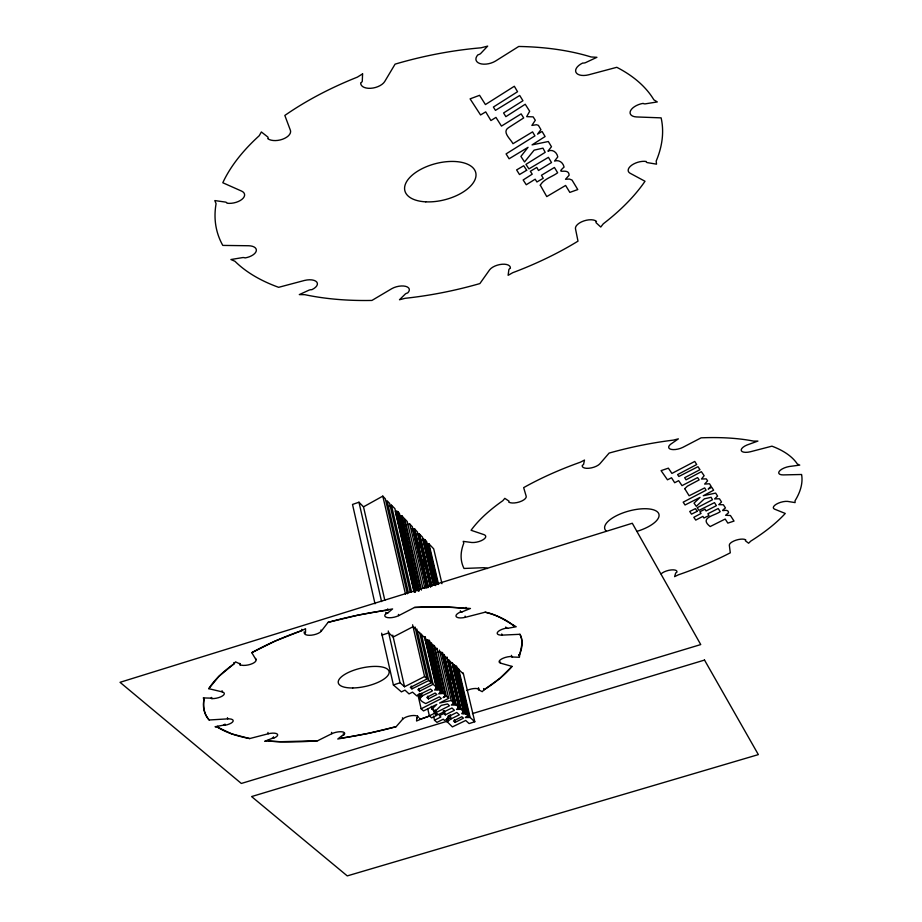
<?xml version="1.0" encoding="UTF-8"?>
<svg xmlns="http://www.w3.org/2000/svg" width="922" height="922" viewBox="0 0 922 922"><rect width="100%" height="100%" fill="white"/><g stroke="black" fill="none" stroke-linecap="round" stroke-linejoin="round"><path stroke-width="1.38" d="M463.19 672.945L474.784 721.753L469.102 723.574L465.714 720.462L452.402 726.905L447.205 721.788L451.089 718.86L459.34 714.838L456.759 712.487L447.654 716.959L449.06 718.319L444.6 720.428L443.24 719.195L436.97 722.375L434.516 720.255L433.547 716.071M304.145 631.881L304.41 633.114A2.386 0.91 -12.2 0 0 305.055 632.723L305.078 632.723A3.25 1.233 -12.2 0 0 305.505 632.25L305.551 628.677L301.99 630.51A162.687 58.87 -12.6 0 0 251.798 652.661L255.947 659.645A8.782 3.285 -11.7 0 1 250.507 664.324A8.782 3.285 -11.7 0 1 240.077 664.785L239.789 663.356M417.597 715.956L417.897 717.281A2.167 0.749 -13 0 0 417.286 717.616L417.217 717.662A2.939 1.014 -13 0 0 416.859 718.019L416.537 721.016L419.821 719.586L419.533 718.1M240.296 664.393L240.296 664.37A2.363 0.876 -11.7 0 1 240.1 664.785M381.662 633.183L393.394 684.965L401.404 691.88L404.988 690.14L409.034 693.897L412.537 692.145L416.802 695.903L430.505 689.045L432.487 690.797C427.232 694.439 412.076 697.216 425.745 703.567L439.425 696.848L441.304 698.588L421.135 708.788L417.92 694.773M343.284 733.774L343.572 735.111A8.091 2.789 -12.4 0 0 341.97 731.803A8.091 2.789 -12.4 0 0 331.816 733.693L317.664 740.735A162.687 58.87 -12.6 0 1 268.74 741.069L264.718 741.3L271.863 738.464A2.662 0.922 -11.9 0 1 273.707 738.153A8.206 2.858 -11.9 0 0 277.165 733.993A8.206 2.858 -11.9 0 0 268.221 733.785L249.678 738.568A162.687 58.87 -12.6 0 1 217.972 727.412L215.068 726.732L223.573 725.141A2.72 0.968 -11.6 0 1 225.175 725.222A8.39 2.985 -11.6 0 0 233.105 721.246A8.39 2.985 -11.6 0 0 227.688 718.872L209.167 719.99A162.687 58.87 -12.6 0 1 204.165 699.418L203.243 697.919L210.942 698.138A2.789 1.014 -11.4 0 1 211.864 698.622A8.609 3.135 -11.5 0 0 222.467 695.949A8.609 3.135 -11.5 0 0 222.271 691.903L208.81 688.688L218.917 676.333L234.061 663.805L233.808 662.572M424.835 637.079L436.544 687.316L434.596 690.025L439.264 689.748L440.947 691.223L438.688 693.851L443.39 693.436L445.384 695.303L443.125 697.631L446.283 696.098L448.691 698.323L439.587 703.025L451.227 700.501L453.728 702.783L451.331 705.1L456.09 704.8L458.741 707.266L456.563 709.433L461.092 709.352L463.778 711.749C457.785 716.129 466.705 711.438 467.788 715.391L465.368 717.512L470.151 717.512L474.784 721.753M305.505 632.25A2.893 1.095 -12.2 0 1 304.41 633.114A8.874 3.365 -12.3 0 0 311.509 635.177A8.874 3.365 -12.3 0 0 321.225 631.247L328.094 622.35L357.99 615.158L392.599 608.923L387.851 612.888A3.25 1.233 -12.9 0 1 387.09 613.257L386.975 613.303A2.386 0.91 -12.9 0 1 386.053 613.579A8.863 3.354 -12.9 0 0 387.62 617.613A8.863 3.354 -12.9 0 0 398.696 615.631L414.52 607.46L441.868 606.849L470.462 608.474L462.567 611.655A3.204 1.199 -13.5 0 1 461.634 611.874L461.634 611.874A2.351 0.887 -13.5 0 1 460.608 611.978A8.736 3.262 -13.5 0 0 456.309 616.783A8.736 3.262 -13.5 0 0 465.391 617.302L485.168 612.196C496.797 614.213 506.42 621.336 516.216 626.741L507.607 628.308A3.123 1.141 -13.8 0 1 506.789 628.331M343.687 735.064A2.605 0.899 -12.4 0 0 341.993 735.71L337.763 739.029L369.123 733.186L396.137 726.674L402.73 719.125A8.068 2.789 -12.9 0 1 411.708 715.633A8.068 2.789 -12.9 0 1 417.897 717.281A2.616 0.899 -13 0 0 416.859 718.019M500.323 661.996L500.6 663.16L512.033 666.399L500.024 678.258L483.923 689.91L483.601 688.573M443.286 710.678L443.943 713.478L445.303 714.85L454.431 710.309L451.964 708.004L438.273 714.619L435.922 712.637L449.417 705.814L447.608 703.947L441.292 705.411L434.815 711.577L431.98 709.133L436.786 704.408L423.509 710.931L421.135 708.788M389.038 506.478L391.401 505.152L394.904 508.667L414.093 591.014M384.82 600.28L363.51 506.846L382.803 496.128L385.338 498.86L407.351 593.768M251.798 652.661L275.275 641.009L301.99 630.51L301.725 629.277M428.465 698.888L436.867 694.543L435.126 693.033L426.782 697.401L428.465 698.888L427.82 696.087M434.516 720.255L440.889 716.97L439.402 715.679L443.943 713.478M419.579 632.331L431.312 682.787L417.862 689.621L419.625 691.223L433.075 684.308L436.544 687.316M388.266 630.982L400.056 682.764L404.539 686.74L424.581 676.552L427.093 678.903L410.336 687.432L411.927 688.872L428.776 680.528L431.312 682.787M455.076 722.41L463.432 718.169L461.818 716.751L453.486 721.016L455.076 722.41L454.419 719.609M435.276 709.859L436.705 715.403L431.646 717.869L429.375 715.818L427.75 708.799M429.375 715.818L434.366 713.421L436.705 715.403M429.767 715.875L419.844 719.425A162.687 58.87 -12.6 0 0 429.168 716.14M363.51 506.846L358.969 502.213L352.515 504.449L375.012 603.795M382.1 635.085L388.704 632.872L393.21 637.033L413.044 626.706L415.557 629.161M393.394 684.965L400.056 682.764M472.41 713.593L700.732 644.57L632.296 523.258L120.033 682.315L241.334 783.458L447.654 721.085L446.974 718.319M437.212 652.327L439.771 651.762L442.295 654.159M407.259 524.572L409.771 524.03L412.318 526.704L426.782 588.19M429.295 644.271L431.911 644.374L433.916 646.322M399.249 515.629L401.842 515.79L403.859 517.968L420.536 589.181M317.664 740.735L280.184 741.737L268.74 741.069L268.463 739.721M507.607 628.308A2.778 1.026 -13.8 0 1 506.086 628.182A8.54 3.123 -13.8 0 0 497.442 632.411A8.54 3.123 -13.8 0 0 502.052 635.131L519.939 634.29C524.48 641.758 519.881 650.448 519.42 657.294L512.471 657.006A2.708 0.968 -13.8 0 1 511.745 656.51L511.456 655.346M455.814 669.257L458.776 669.579L463.443 674.017M425.319 640.387L427.773 640.513L429.456 642.058M411.592 528.779L414.704 529.044L417.401 531.925L430.205 586.196M426.045 543.45L428.972 543.876L433.686 548.832L441.972 583.695M417.366 590.311L399.364 513.22L397.67 511.491L395.25 511.295L414.082 592.12M417.205 534.022L419.787 534.357L422.507 537.157L433.732 584.652M442.572 656.038L444.658 656.268L447.331 658.85M452.644 665.442L454.892 665.857L456.413 667.355M506.743 628.32L506.697 628.32A2.305 0.841 -13.8 0 1 506.074 628.193L505.798 626.995M447.873 660.763L449.682 661.039L452.379 663.552M436.798 584.56L426.575 541.41L425.03 539.727L422.806 539.232L433.686 585.263M249.678 738.568L231.871 733.935L217.972 727.412L217.742 726.236M240.296 664.278A3.204 1.199 -11.6 0 0 240.146 664.013L235.548 661.858L234.061 663.805A162.687 58.87 -12.6 0 0 208.81 688.688M211.587 698.334L211.53 698.311A3.135 1.141 -11.4 0 0 210.942 698.138M478.518 689.633A2.985 1.037 -13.5 0 0 478.576 689.748L482.229 691.684L483.923 689.91A162.687 58.87 -12.6 0 0 512.033 666.399M421.561 634.809L425.042 637.966M417.251 630.867L419.787 633.23M434.815 647.163L437.235 649.491M209.167 719.99C203.635 714.043 203.071 705.768 203.923 698.208M513.323 624.713L513.623 625.9A162.687 58.87 -12.6 0 0 485.168 612.196M518.694 654.608L518.982 655.773A162.687 58.87 -12.6 0 0 519.939 634.29M501.764 633.956L502.052 635.131M465.99 607.402L466.29 608.624A162.687 58.87 -12.6 0 0 414.52 607.46M465.103 616.092L465.391 617.302M460.332 610.756L460.62 611.966A2.847 1.072 -13.5 0 0 462.567 611.655M478.472 687.708L478.795 689.045A2.651 0.922 -13.5 0 0 478.576 689.748M428.972 543.876L438.595 584.49M458.522 668.496L470.151 717.512M428.315 543.657L437.938 584.271M457.865 668.312L469.482 717.328M427.578 543.507L437.201 584.133M456.644 666.157L468.745 717.224M456.067 666.099L468.169 717.166M425.03 539.727L435.587 584.329M454.73 665.165L466.267 713.951M424.788 539.601L435.668 585.597M454.477 665.05L466.025 713.835M424.258 539.405L435.149 585.412M453.947 664.889L465.495 713.686M423.578 539.289L434.458 585.309M452.921 663.391L464.803 713.605M452.218 662.872L463.778 711.749M452.483 664.762L464.02 713.582M462.533 710.839L463.201 713.628M419.637 534.311L432.015 586.162M449.383 660.313L461.092 709.352M419.418 534.23L431.634 586.035M449.152 660.244L460.723 709.249M418.692 534.092L430.908 585.908M448.415 660.129L459.986 709.145M417.989 534.022L430.539 587.245M447.055 657.282L459.271 709.11M446.94 657.167L458.741 707.266M419.187 542.424L420.178 546.631M423.809 562.04L424.8 566.235M450.547 675.515L451.538 679.71M457.808 706.333L458.465 709.133M414.704 529.044L428.177 586.242M444.266 654.585L456.09 704.8M414.508 528.951L428.304 587.545M444.07 654.493L455.894 704.719M413.529 528.79L427.312 587.395M442.733 652.903L454.892 704.604M441.799 652.061L453.728 702.783M412.641 528.744L426.425 587.36M441.834 652.88L453.993 704.592M409.771 524.03L424.904 588.455M439.379 650.079L451.227 700.501M422.887 588.328L407.213 521.495L404.77 518.902L421.435 590.057M436.936 648.201L448.691 698.323M434.516 645.873L446.283 696.098M450.109 714.677L451.089 718.86M433.617 645.031L445.384 695.303M401.842 515.79L419.176 589.93M431.611 643.083L443.39 693.436M448.415 715.53L449.06 718.319M401.347 515.663L419.003 591.209M431.116 642.98L442.883 693.344M400.413 515.548L418.081 591.106M429.733 640.986L441.949 693.263M447.608 717.708L448.253 720.497M428.961 639.926L440.947 691.223M403.502 533.815L405.461 542.217M409.702 560.415L411.016 566.004M413.632 577.207L415.592 585.608M429.963 647.186L431.277 652.788M434.873 668.173L435.852 672.38M440.094 690.566L440.751 693.367M446.651 718.757L447.308 721.569M446.559 718.976L447.205 722.203M444.323 710.643L445.303 714.85M397.67 511.491L416.191 590.875M427.566 639.614L439.264 689.748M396.61 511.295L415.453 592.097M426.506 639.453L438.192 689.61M395.941 511.284L414.773 592.097M425.169 636.676L437.512 689.621M425.111 639.488L436.809 689.656M391.401 505.152L411.581 591.924M421.354 633.921L433.075 684.308M410.14 591.682L389.614 503.377L387.056 500.75L408.4 592.731M416.813 628.965L428.776 680.528M415.061 627.006L427.093 678.903M433.398 709.249L434.366 713.421M382.803 496.128L405.473 594.033M412.607 624.805L424.581 676.552M431.323 706.344L431.98 709.133M421.573 693.286L422.218 696.098M420.905 693.736L421.55 696.536M418.98 688.434L419.625 691.223M420.086 694.381L420.732 697.182M419.383 693.379L420.351 697.585M419.487 694.773L420.455 698.968M419.084 693.966L420.086 698.53M398.419 614.398L398.696 615.631M411.293 686.072L411.927 688.872M387.736 608.843L388.024 610.076A162.687 58.87 -12.6 0 0 328.094 622.35M392.772 635.143L404.539 686.74M385.776 612.335L386.053 613.568A2.881 1.095 -12.9 0 0 387.851 612.888M358.969 502.213L381.581 601.582M402.43 717.8L402.73 719.125M320.96 630.014L321.225 631.247M341.613 736.655L341.901 737.992A162.687 58.87 -12.6 0 0 396.137 726.674M331.528 732.356L331.816 733.693M273.431 736.805L273.707 738.153A2.201 0.761 -11.9 0 0 272.854 738.245L272.739 738.257A2.985 1.037 -11.9 0 0 271.863 738.464M255.694 658.423L255.947 659.645M267.945 732.425L268.221 733.785M222.029 690.693L222.271 691.903M227.446 717.685L227.688 718.872M224.945 724.047L225.175 725.222A2.247 0.795 -11.6 0 0 224.507 725.118L224.519 725.118A3.054 1.083 -11.6 0 0 223.573 725.141M211.622 697.424L211.864 698.622M487.484 568.528A9.001 3.469 -13.7 0 0 483.174 567.722L464.008 568.459A175.537 68.297 -15 0 1 463.778 543.219L463.201 541.364L471.834 542.516A9.243 3.665 -13.8 0 0 483.289 539.612A9.243 3.665 -13.8 0 0 484.062 534.668L471.073 530.277A175.537 68.297 -15 0 1 502.836 500.692L504.818 498.353L509.013 501.153L508.748 502.098A9.462 3.838 -14.2 0 0 519.524 501.902A9.462 3.838 -14.2 0 0 526.22 496.347L523.661 487.634A175.537 68.297 -15 0 1 580.387 462.199L584.49 460.066L583.568 464.458L582.231 465.472A9.6 3.93 -14.9 0 0 588.974 468.261A9.6 3.93 -14.9 0 0 599.888 463.778L609.108 453.082A175.537 68.297 -15 0 1 673.406 440.117L678.373 438.86L670.513 444.335A9.612 3.919 -15.7 0 0 671.101 449.36A9.612 3.919 -15.7 0 0 682.914 447.32L701.112 437.835A175.537 68.297 -15 0 1 753.62 441.108L757.919 441.073L746.993 445.015A9.485 3.792 -16.3 0 0 741.357 450.789A9.485 3.792 -16.3 0 0 750.485 451.734L771.933 446.167A175.537 68.297 -15 0 1 797.334 463.997L799.754 465.114L789.094 466.532A9.266 3.607 -16.4 0 0 779.217 471.407A9.266 3.607 -16.4 0 0 783.193 474.911L801.587 474.496A175.537 68.297 -15 0 1 795.052 500.738L795.098 502.605L787.526 501.384A9.024 3.411 -16.2 0 0 776.347 504.184A9.024 3.411 -16.2 0 0 774.515 509.117L785.267 513.462A175.537 68.297 -15 0 1 750.75 541.133L748.595 543.231L745.379 540.753L745.771 539.9A8.805 3.273 -15.7 0 0 736.171 540.131A8.805 3.273 -15.7 0 0 729.325 545.156L730.293 552.808A175.537 68.297 -15 0 1 678.362 574.821L674.616 576.642L675.688 573.011L676.932 572.147A8.678 3.204 -15.1 0 0 671.066 569.946A8.678 3.204 -15.1 0 0 661.097 573.887M606.123 531.003A28.052 10.903 -15 0 1 624.136 512.482A28.052 10.903 -15 0 1 658.308 512.886A28.052 10.903 -15 0 1 636.952 531.372M240.146 664.001A2.858 1.06 -11.7 0 1 240.077 664.785M512.505 656.983A2.697 0.957 -13.8 0 1 511.791 656.683M500.6 663.16A8.333 2.973 -13.7 0 1 501.395 659.103A8.333 2.973 -13.7 0 1 511.745 656.51M466.832 690.509A8.16 2.847 -13.4 0 1 478.795 689.045A2.19 0.772 -13.5 0 0 478.541 689.402M211.564 698.346A2.305 0.841 -11.4 0 1 211.83 698.519M362.588 73.864L362.277 81.309A4.149 2.27 -13.9 0 1 360.663 82.922A12.735 6.95 -14.1 0 0 370.586 88.305A12.735 6.95 -14.1 0 0 384.658 81.62L395.089 64.137A229.186 117.048 -14.5 0 1 481.088 47.806L487.68 46.1L480.546 53.649A4.149 2.27 -15.6 0 1 477.93 54.801A12.735 6.915 -15.7 0 0 479.705 63.48A12.735 6.915 -15.7 0 0 495.517 61.059L518.729 46.469A229.186 117.048 -14.5 0 1 591.071 56.968L596.914 57.314L585.435 62.696A4.091 2.178 -16.9 0 1 582.681 63.042A12.516 6.627 -16.9 0 0 575.985 72.365A12.516 6.627 -16.9 0 0 588.547 74.832L616.783 67.306A229.186 117.048 -14.5 0 1 653.871 99.83L657.294 101.939L645.204 103.863A3.965 2.028 -17.3 0 1 643.141 103.379A12.136 6.2 -17.2 0 0 630.567 110.698A12.136 6.2 -17.2 0 0 636.457 116.944L661.12 117.866A229.186 117.048 -14.5 0 1 656.187 161.062L656.533 164.162L647.129 162.583A3.815 1.89 -17 0 1 646.23 161.488A11.709 5.786 -16.8 0 0 631.72 165.188A11.709 5.786 -16.8 0 0 630.003 173.186L645.008 181.265A229.186 117.048 -14.5 0 1 603.299 223.792L600.764 227.031L596.096 222.744A3.688 1.786 -16.1 0 1 596.488 221.372A11.352 5.474 -15.9 0 0 583.741 220.98A11.352 5.474 -15.9 0 0 575.455 228.633L577.99 241.149A229.186 117.048 -14.5 0 1 512.77 272.682L508.114 275.321L508.886 269.558A3.619 1.729 -15 0 1 510.385 268.256A11.156 5.325 -14.8 0 0 502.167 264.245A11.156 5.325 -14.8 0 0 489.617 269.835L479.878 283.573A229.186 117.048 -14.5 0 1 405.196 298.29L399.48 299.754L405.438 293.899A3.619 1.729 -13.7 0 1 407.697 292.954A11.168 5.348 -13.7 0 0 405.761 286.373A11.168 5.348 -13.7 0 0 391.769 288.678L371.935 300.434A229.186 117.048 -14.5 0 1 304.848 294.683L299.304 294.602L309.273 290.038A3.676 1.786 -12.7 0 1 311.82 289.681A11.375 5.544 -12.6 0 0 316.776 282.063A11.375 5.544 -12.6 0 0 304.456 280.461L278.651 287.318A229.186 117.048 -14.5 0 1 234.96 261.272L230.926 259.531L242.82 257.561A3.792 1.89 -11.9 0 1 245.056 257.93A11.732 5.889 -12 0 0 256.212 251.164A11.732 5.889 -12 0 0 248.71 245.748L222.79 245.413A229.186 117.048 -14.5 0 1 216.082 203.716L214.803 200.57L225.66 202.114A3.942 2.04 -11.7 0 1 226.95 203.209A12.147 6.316 -11.9 0 0 241.956 199.348A12.147 6.316 -11.9 0 0 241.771 191.177L222.801 182.752A229.186 117.048 -14.5 0 1 259.209 135.741L261.375 131.961L267.864 137.055A4.068 2.178 -12.4 0 1 267.737 138.634A12.516 6.719 -12.6 0 0 282.547 139.245A12.516 6.719 -12.6 0 0 290.453 130.451L284.829 115.446A229.186 117.048 -14.5 0 1 357.39 77.125L362.588 73.864M540.292 185.184L546.758 196.593L565.612 185.449L569.831 192.398L577.771 189.563L572.02 180.055L569.381 179.029L565.52 179.283L569.081 175.284C569.139 166.778 554.353 175.687 564.08 167.078C563.042 162.433 559.043 159.564 554.537 161.073L557.787 156.913C556.865 152.107 552.405 148.938 547.922 151.162L551.471 146.725L548.313 141.515L532.052 144.892L545.098 136.537L542.055 131.454L537.549 134.151L540.926 129.61L538.402 125.346L536.443 124.735L531.89 125.427L535.302 120.263L533.158 116.864L526.681 116.656L529.677 111.251L525.229 104.255L505.855 116.656L503.585 112.957L522.958 100.74L519.708 95.485L495.46 110.363L493.397 107.044L517.553 91.727L514.326 86.265L485.421 104.566L479.578 95.312L470.093 98.861L480.558 114.962L485.71 111.873L490.93 120.54L495.955 117.405L501.464 126.095L521.137 113.879L523.684 117.935L508.932 127.409C501.222 131.777 510.65 139.003 512.978 143.705L532.559 131.881L534.933 135.868L506.086 153.905L509.105 158.768L528.052 147.313L520.918 156.417L524.537 161.972L534.115 150.159L542.954 148.154L545.202 152.337L525.943 164.381L528.928 168.887L548.429 157.339L551.517 162.549L538.517 170.501L536.8 167.435L530.346 171.273L532.225 174.177L523.154 179.974L526.266 184.746L535.175 179.202L536.904 181.968L543.231 178.315L541.468 175.261L554.422 167.47L557.649 172.771C552.082 176.966 543.865 178.88 540.292 185.184M684.735 488.66L689.137 495.771L704.65 487.911L706.102 490.204L683.179 502.167L685.034 504.991L700.075 497.361L694.036 503.124L696.283 506.339L704.373 498.837L711.116 497.292L712.476 499.736L697.147 507.745L699.014 510.362L714.492 502.628L716.394 505.659L706.056 510.972L705.019 509.186L699.879 511.756L701.054 513.45L693.817 517.311L695.753 520.1L702.875 516.389L703.947 518.003L708.972 515.536L707.889 513.75L718.192 508.529L720.197 511.629C714.804 515.744 698.726 517.599 710.182 526.554L725.199 519.04L727.838 523.12L734.027 521.08L730.42 515.502L725.602 515.283L728.576 512.713C728.265 507.215 717.754 513.854 725.453 507.93L723.355 504.76L718.768 504.657L721.523 502.006L719.46 498.767L714.585 498.917L717.581 496.105L715.633 493.086L703.256 495.748L713.628 490.216L711.749 487.289L708.177 489.075L711.046 486.228L709.502 483.762L704.65 484.062L707.589 480.846L706.275 478.887L701.481 479.014L704.131 475.683L701.377 471.684L686.049 479.832L684.666 477.711L699.982 469.678L697.989 466.693L678.857 476.478L677.612 474.588L696.698 464.538L694.75 461.438L671.919 473.424L668.369 468.157L661.086 470.635L667.47 479.809L671.527 477.769L674.673 482.725L678.65 480.662L682.026 485.64L697.597 477.584L699.153 479.901L687.455 486.136L684.735 488.66M526.692 170.259L519.501 174.546L516.62 169.913L523.719 165.753L526.692 170.259M697.239 511.284L691.512 514.153L689.737 511.456L695.372 508.656L697.239 511.284M704.523 660.071L251.591 796.573L347.26 875.9L758.345 754.611L704.523 660.071M425.791 201.837A36.58 18.636 -14.5 0 0 475.821 172.967A36.58 18.636 -14.5 0 0 419.28 170.19A36.58 18.636 -14.5 0 0 425.791 201.837M352.78 687.962A26 9.393 -12.6 0 0 389.061 671.493A26 9.393 -12.6 0 0 349.219 672.08A26 9.393 -12.6 0 0 352.78 687.962"/></g></svg>
